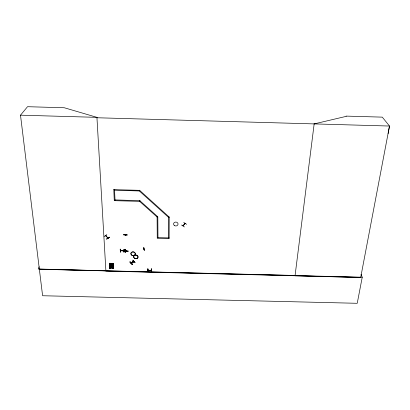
<?xml version="1.0" encoding="UTF-8"?>
<svg xmlns="http://www.w3.org/2000/svg" width="410" height="410" viewBox="0 0 410 410"><rect width="100%" height="100%" fill="white"/><g stroke="black" fill="none" stroke-linecap="round" stroke-linejoin="round"><path stroke-width="0.61" d="M168.489 217.141L168.443 237.902M157.097 216.844L157.255 238.364L169.12 238.666L169.197 217.156M127.746 251.233C116.143 251.069 136.745 251.289 124.245 251.022M124.225 251.145L127.746 251.217M186.611 224.326L183.736 222.466M184.884 223.476L185.018 223.742M182.962 225.679L185.11 223.271M183.07 225.792L185.176 223.532M183.28 225.715L183.116 225.505M169.135 237.923L157.271 237.621M114.559 190.184L139.333 190.978L168.474 217.285L168.992 216.716M124.225 251.279L127.746 251.366M314.214 123.497L295.046 275.771L360.687 277.498M157.963 237.636L157.804 216.864M132.312 262.215L132.517 262.492L132.573 262.133M151.059 270.103L150.998 270.446L151.336 270.139M151.3 270.108L151.275 270.457L151.372 270.144M151.403 271.707L151.341 268.832M150.962 270.421L151.023 270.134M113.801 189.512L114.282 200.674L139.584 201.341L157.076 216.987L157.594 216.418M147.918 271.728L147.882 268.75L147.743 271.712M147.989 270.026L147.964 270.374L148.23 270.036M148.205 270.38L148.297 270.118M147.918 270.057L147.938 270.354L151.31 270.431M143.71 247.491L144.238 250.382M143.556 248.855L143.971 248.87M143.633 248.767L143.592 249.085L143.92 248.947M105.621 235.571L107.938 238.189L108.061 237.877M107.897 237.708L108.081 237.949M388.126 133.547L389.5 126.039L382.284 117.137L346.101 116.102L346.26 116.348L314.162 123.907M134.972 262.636L132.84 260.217M131.031 262.964L133.788 261.206L131.051 262.892M134.029 261.472L131.287 263.266L134.039 261.488M132.276 264.214C129.852 262.928 128.576 259.761 132.261 264.23M361.036 274.346L362.235 277.221L357.238 303.297L42.599 295.738L20.5 115.179L27.531 106.702L64.303 107.753L96.929 117.342L96.96 117.757L389.5 126.039L360.708 277.391L105.903 271.107L96.929 117.342M139.6 200.562L139.584 201.341L140.112 200.762M125.265 235.027L125.45 235.243M139.349 190.194L139.333 190.978L139.866 190.394M125.911 250.715L125.921 251.171L125.947 250.689M125.639 252.191L125.045 249.224L125.45 252.299M126.07 250.689L125.906 251.13M125.45 250.689L125.424 250.541M125.752 250.7L125.665 250.52M123.917 249.29L124.02 252.186M123.646 250.525L123.651 250.674M127.151 235.022L123.569 234.74L127.146 234.848M123.969 250.566L123.856 250.879L123.892 250.53M125.286 235.027L125.434 235.278L125.465 234.792M120.448 250.459L120.484 250.776L120.519 250.428M120.765 250.433L120.724 250.782L120.827 250.52M112.883 263.389L113.457 268.632L113.262 263.399L112.955 263.358L113.063 268.622L113.396 268.524L112.125 268.581M113.262 263.399L112.022 263.307L112.237 268.488M113.309 266.69L112.166 266.608M110.638 263.235L110.941 268.468L109.675 268.519L109.455 263.287L110.797 263.338M110.854 266.628L109.706 266.546M110.895 267.627L109.752 267.545M110.91 267.981L109.767 267.899M109.66 263.205L109.788 268.427M110.833 266.1L109.685 266.013M109.347 237.241L106.651 239.081L109.455 237.369M107.712 237.79L107.845 237.703M106.651 239.081L109.352 237.134M104.145 236.503L106.836 234.648M105.713 235.504L105.929 235.924M105.734 235.53L108.009 238.056M105.954 235.709L105.79 235.991M115.01 199.916L139.569 200.705M115.036 200.551L114.528 189.533M125.316 250.761L125.624 250.7M39.201 266.766L38.207 269.016L105.888 270.795L104.729 270.267M130.057 261.944L132.235 264.322L130.078 261.862M120.402 250.638L123.856 250.864M147.892 270.246L151.346 270.328M181.517 225.023L184.403 226.935M147.841 268.837L147.872 271.712M125.004 249.311L125.578 252.283M123.881 250.858L120.484 250.761M120.176 249.177L120.458 252.181L120.335 249.172M132.107 264.404L129.939 262.021M130.923 262.871L133.66 261.175M131.41 263.399L134.126 261.698M112.222 268.555L112.535 268.591L112.248 263.307L111.925 263.353L112.299 268.591M109.777 268.473L110.08 268.535L109.865 263.302L109.46 263.292L109.859 263.302M110.603 268.555L110.556 263.333M110.792 263.338L110.982 268.57L110.618 268.56L110.474 263.302M113.083 263.394L113.432 268.632L113.073 268.622M143.602 248.962L143.843 248.926M109.69 268.524L109.68 263.297M109.839 268.529L109.783 263.246M112.437 268.565L112.248 263.307M112.366 268.596L112.125 263.266M120.463 252.078L120.325 249.177M125.337 250.864L125.685 250.833M151.362 268.837L151.556 271.809M39.396 269.155L295.087 275.458M39.35 269.262L362.235 277.221M113.76 189.651L139.318 190.327M157.076 216.987L157.783 217.008M168.474 217.285L169.181 217.305M20.5 115.179L96.986 117.347M123.579 234.863L127.151 234.976M109.68 263.738L110.664 263.768M112.043 263.84L113.206 263.876M109.583 263.779L110.741 263.82M143.838 247.481L144.392 250.459M124.061 249.295L123.979 252.288M151.362 268.924L151.418 271.804M112.243 263.333L112.073 263.358M110.49 263.297L110.767 268.565M125.424 234.966L125.434 235.278M113.006 263.394L113.139 268.591M109.639 263.292L109.757 268.499M140.082 200.905L157.573 216.567M139.836 190.532L168.976 216.859M132.825 260.14L135.126 262.543M110.326 263.225L110.608 268.56M112.007 263.328L112.155 268.586M113.104 263.297L113.283 268.627M110.023 266.233L110.526 266.362L110.023 266.233M112.483 266.295L112.981 266.423L112.483 266.295M126.06 251.11L126.06 251.11M113.339 267.115L112.171 267.12L113.339 267.115M113.36 267.643L112.191 267.653L113.36 267.643M113.375 267.996L112.207 268.002L113.375 267.996M113.303 266.116L112.13 266.121L113.303 266.116M110.885 267.053L109.716 267.059L110.885 267.053M174.214 225.346A2.235 1.942 4.4 0 0 177.966 224.577A2.235 1.942 4.4 0 0 175.254 222.123A2.235 1.942 4.4 0 0 174.214 225.346M134.337 258.177A2.193 1.835 8.7 0 0 137.975 257.449A2.193 1.835 8.7 0 0 135.233 255.122A2.193 1.835 8.7 0 0 134.337 258.177M134.357 258.136A2.178 1.819 8.7 0 0 137.965 257.413A2.178 1.819 8.7 0 0 135.249 255.107A2.178 1.819 8.7 0 0 134.357 258.136M131.584 254.999A2.188 1.835 9.2 0 0 135.208 254.272A2.188 1.835 9.2 0 0 132.471 251.945A2.188 1.835 9.2 0 0 131.584 254.999A2.183 1.83 9.2 0 0 135.203 254.267A2.183 1.83 9.2 0 0 132.471 251.945A2.183 1.83 9.2 0 0 131.584 254.994"/></g></svg>
